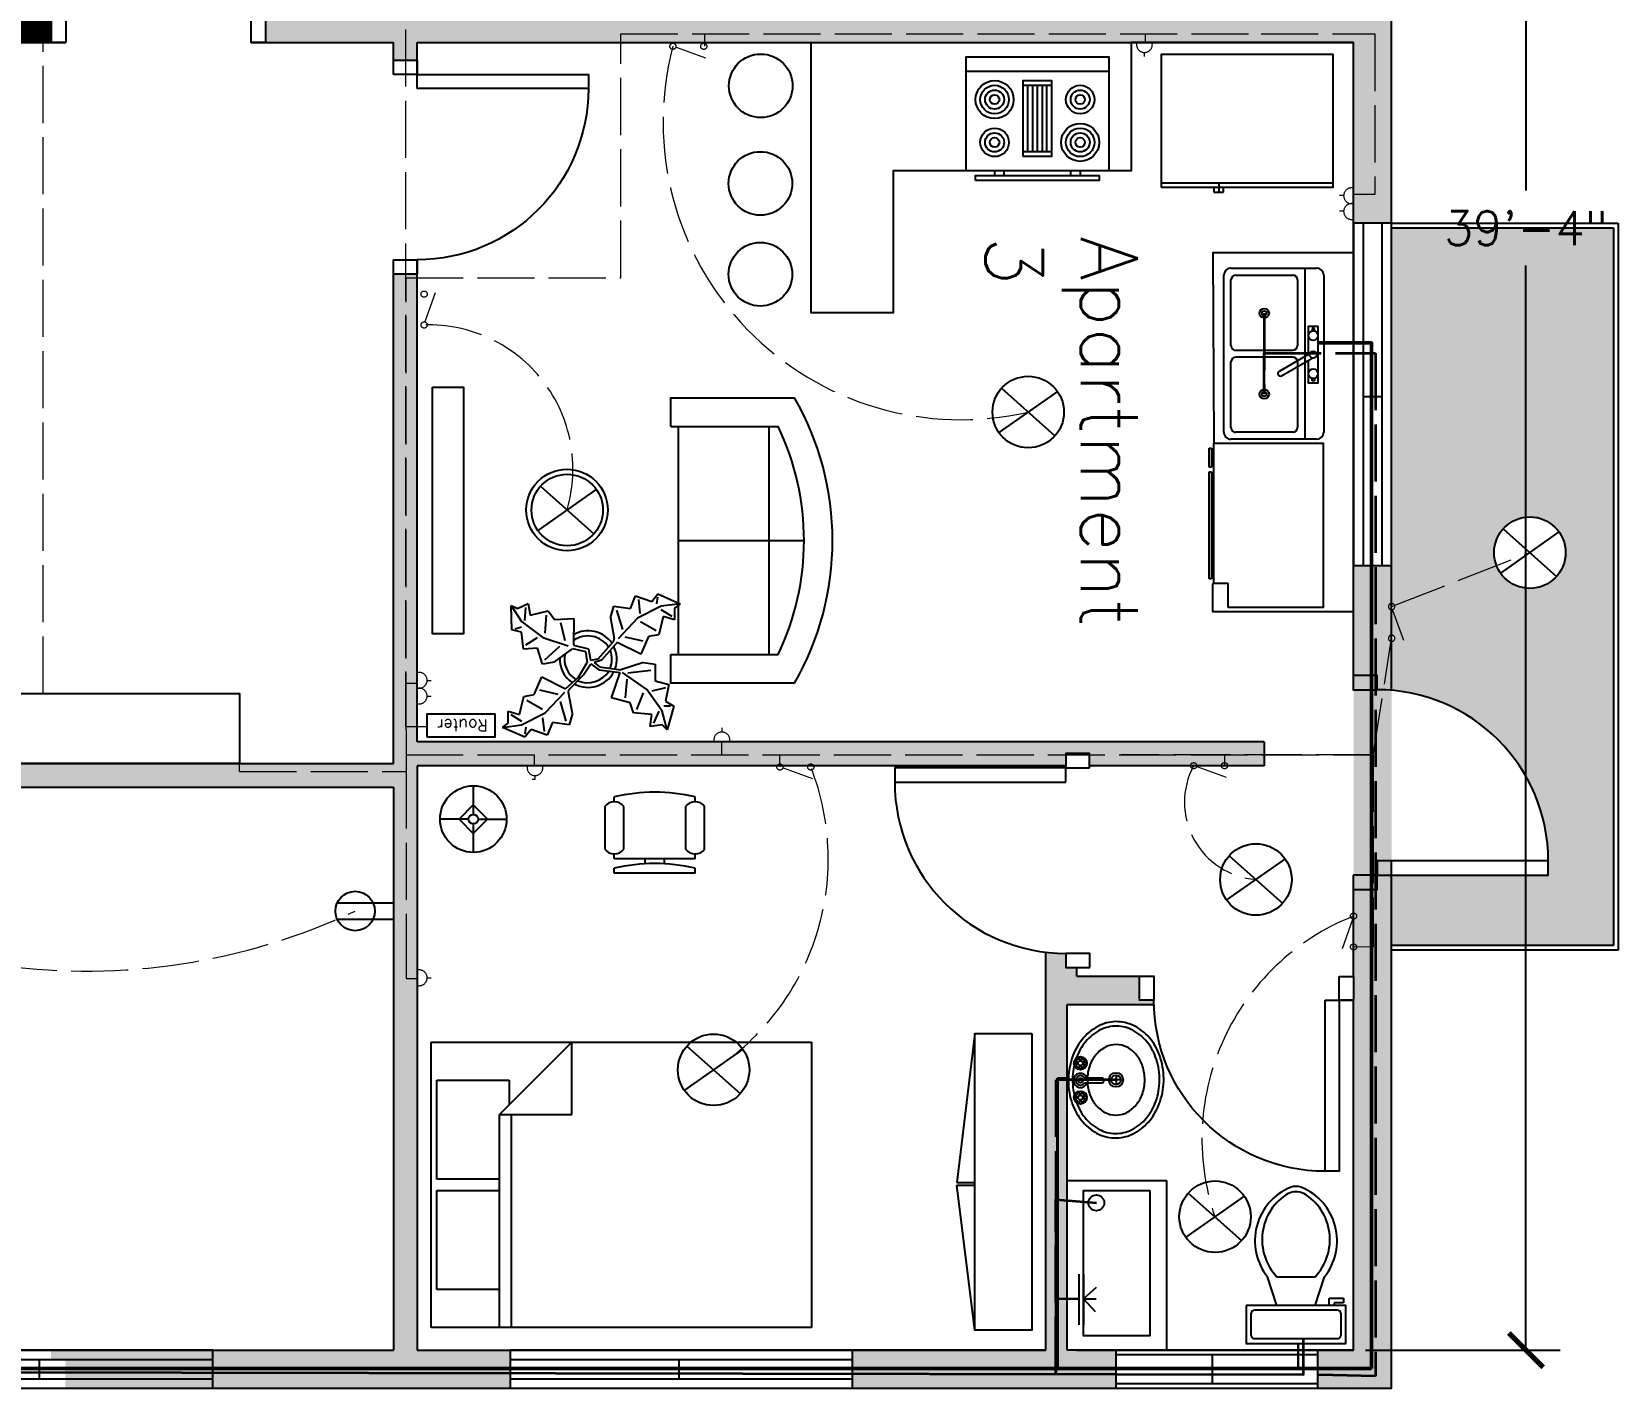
# Model space of a CAD drawing. Header units: inches. Extents: x 527 to 1250, y 344 to 878.
# Drawn here: x 916.4 to 1250, y 343.8 to 629.1 of the extents above; entities that cross this region are included whole.
import ezdxf

# ---------------------------------------------------------------- set-up
doc = ezdxf.new("R2010")
doc.units = ezdxf.units.IN
doc.header["$MEASUREMENT"] = 0
doc.linetypes.add('ACAD_ISO02W100', pattern=[15, 12, -3])
for name, color, linetype in [('Blocks', 130, 'Continuous'), ('Dimensions', 1, 'Continuous'), ('Door', 6, 'Continuous'), ('Hatches', 3, 'Continuous'), ('Text', 2, 'Continuous'), ('water', 140, 'Continuous'), ('Window', 170, 'Continuous')]:
    doc.layers.add(name, color=color, linetype=linetype)
for name, color, linetype, lineweight in [('Drainage', 114, 'ACAD_ISO02W100', 20), ('Electrical', 30, 'ACAD_ISO02W100', 20), ('Internet', 190, 'ACAD_ISO02W100', 20), ('Soil pipe', 15, 'Continuous', 20)]:
    doc.layers.add(name, color=color, linetype=linetype, lineweight=lineweight)
doc.styles.get("Standard").update_dxf_attribs({"font": 'simplex.shx'})
doc.dimstyles.new('Dim', dxfattribs={"dimscale": 40, "dimtxt": 0.18, "dimasz": 0.18, "dimexe": 0.18, "dimexo": 0.0625, "dimgap": 0.09, "dimtad": 0, "dimtih": 1, "dimtoh": 1, "dimzin": 0, "dimdsep": 46, "dimlunit": 4, "dimtxsty": 'Standard', "dimblk": 'ARCHTICK', "dimcen": 0.09, "dimadec": 0, "dimazin": 0, "dimtfac": 1, "dimtofl": 0, "dimtmove": 0, "dimatfit": 3, "dimfxl": 1, "dimtolj": 1, "dimtzin": 0, "dimarcsym": 0})

# ---------------------------------------------------------------- blocks, each defined once
blk = doc.blocks.new('Door 1')
at = {"layer": 'Door'}
for points in [[(-6, 6), (-3, 6), (-3, 42), (-6, 42)], [(-6, 6), (-3, 6), (-3, 42), (-6, 42)], [(-6, 6), (-3, 6), (-3, 42), (-6, 42)], [(-45, 0.99), (-42, 0.99), (-42, 6), (-45, 6)], [(-3, 1), (0, 1), (0, 6), (-3, 6)]]:
    blk.add_lwpolyline(points, close=True, dxfattribs=at)
blk.add_arc((-6, 6), 36, 90, 180, dxfattribs=at)
blk.add_arc((-6, 6), 36, 90, 180, dxfattribs=at)
blk.add_arc((-6, 6), 36, 90, 180, dxfattribs=at)
blk = doc.blocks.new('Window 1')
at = {"layer": 'Window'}
for p, q in [((0, 7.99), (-72, 7.99)), ((-72, 7.99), (-72, 0)), ((0, 0), (0, 7.99)), ((0, 0), (0, 7.82)), ((0, 6), (-72, 6)), ((-36.5, 6), (-36.5, 2)), ((-72, 2), (0, 2)), ((-72, 0), (0, 0))]:
    blk.add_line(p, q, dxfattribs=at)
blk = doc.blocks.new('Refrigerator-2 door - 36 in top')
for p, q in [((0, -26.999999), (36, -26.999999)), ((11, -27.999999), (11, -28.999999)), ((11, -28.999999), (13, -28.999999)), ((12, -26.999999), (12, -28.999999)), ((13, -28.999999), (13, -27.999999))]:
    blk.add_line(p, q)
blk.add_lwpolyline([(0, -27.999999), (0, 0), (36, 0), (36, -27.999999)], close=True)
blk = doc.blocks.new('A$C3CE5625D')
blk.add_blockref('Refrigerator-2 door - 36 in top', (0, 0))
blk = doc.blocks.new('Sink-double - 36 in top')
for p, q in [((-18, -4), (18, -4)), ((-0.75, -18.5), (-0.75, -6.5)), ((0.75, -6.5), (0.75, -18.5))]:
    blk.add_line(p, q)
for points in [[(-16.5, 0), (16.5, 0)], [(-18, -19.5), (-18, -1.5)], [(18, -1.5), (18, -19.5)], [(-16.5, -18.5), (-16.5, -6.5)], [(-15.5, -5.5), (-1.75, -5.5)], [(1.75, -5.5), (15.5, -5.5)], [(16.5, -6.5), (16.5, -18.5)], [(-1.75, -19.5), (-15.5, -19.5)], [(15.5, -19.5), (1.75, -19.5)], [(16.5, -21), (-16.5, -21)]]:
    blk.add_lwpolyline(points)
for centre, radius in [((-8.5, -12.5), 1), ((-8.5, -12.5), 0.5), ((8.5, -12.5), 1), ((8.5, -12.5), 0.5)]:
    blk.add_circle(centre, radius)
for centre, radius, start, end in [((-16.5, -1.5), 1.5, 90, 180), ((16.5, -1.5), 1.5, 0, 90), ((-15.5, -6.5), 1, 90, 180), ((-1.75, -6.5), 1, 0, 90), ((1.75, -6.5), 1, 90, 180), ((15.5, -6.5), 1, 0, 90), ((-16.5, -19.5), 1.5, 180, 270), ((-15.5, -18.5), 1, 180, 270), ((-1.75, -18.5), 1, 270, 0), ((1.75, -18.5), 1, 180, 270), ((15.5, -18.5), 1, 270, 0), ((16.5, -19.5), 1.5, 270, 0)]:
    blk.add_arc(centre, radius, start, end)
blk = doc.blocks.new('Faucet - kit sink top')
for p, q in [((-5.5, -0.75), (-5.5, -1.25)), ((-4.94278, -0.75), (-5.5, -0.75)), ((-5.5, -1.25), (-4.94278, -1.25)), ((-0.14775, -1.7441), (3.56698, -8.1782)), ((4.43301, -7.6782), (0.71828, -1.2441)), ((4.94278, -0.75), (5.5, -0.75)), ((5.5, -1.25), (4.94278, -1.25)), ((5.5, -0.75), (5.5, -1.25))]:
    blk.add_line(p, q)
blk.add_lwpolyline([(-0.00587, -2), (-6, -2), (-6, 0), (6, 0), (6, -2), (1.15195, -2)])
for centre, radius in [((-4, -1), 1), ((4, -1), 1), ((0, -1), 0.75)]:
    blk.add_circle(centre, radius)
blk.add_arc((4, -7.9282), 0.5, 210, 30)
blk = doc.blocks.new('Base Cabinet 1 Door - side')
for p, q in [((-24, 33.5), (-23.5, 33.5)), ((-24, 29.5), (-24, 33.5)), ((-23.5, 33.5), (-23.5, 29.5)), ((-23.5, 29.5), (-24, 29.5)), ((-24, 6), (-24, 28.5)), ((-24, 28.5), (-23.5, 28.5)), ((-23.5, 28.5), (-23.5, 6)), ((-23.5, 6), (-24, 6)), ((-20, 5), (-23, 5)), ((-20, 0), (-20, 5))]:
    blk.add_line(p, q)
blk.add_lwpolyline([(-23, 5), (-23, 34.5), (0, 34.5), (0, 0), (-20, 0)])
blk = doc.blocks.new('Bed - Queen')
at = {"linetype": 'Continuous'}
for p, q in [((0, -80.00003), (0, 0)), ((0, 0), (59.99999, 0)), ((59.99999, 0), (59.99999, -80.00003)), ((7.99999, -1.2), (28.79998, -1.2)), ((7.99999, -14.4), (7.99999, -1.2)), ((28.79998, -1.2), (28.79998, -14.4)), ((31.19999, -1.2), (51.99999, -1.2)), ((31.19999, -14.4), (31.19999, -1.2)), ((51.99999, -1.2), (51.99999, -16.4)), ((0, -14.4), (44.8, -14.4)), ((59.99999, -29.6), (44.8, -14.4)), ((44.8, -14.4), (44.8, -29.6)), ((51.99999, -16.4), (46.79936, -16.4)), ((44.8, -16.8), (0, -16.8)), ((44.8, -29.6), (59.99999, -29.6)), ((59.99999, -80.00003), (0, -80.00003))]:
    blk.add_line(p, q, dxfattribs=at)
blk = doc.blocks.new('Chair - Desk')
at = {"linetype": 'Continuous'}
for p, q in [((-8.5, 0), (-8.5, -1)), ((-8.5, 0), (8.5, 0)), ((8.5, 0), (8.5, -1)), ((-8.5, -3), (-8.5, -4)), ((-8.5, -3), (8.5, -3)), ((-2, -3), (-2, -1.9355)), ((2, -1.9576), (2, -3)), ((8.5, -3), (8.5, -4)), ((-10.5, -5), (-10.5, -14)), ((-6.5, -14), (-6.5, -5)), ((6.5, -5), (6.5, -14)), ((10.5, -14), (10.5, -5)), ((-8.5, -15), (-8.5, -16)), ((8.5, -15), (8.5, -16))]:
    blk.add_line(p, q, dxfattribs=at)
for centre, radius, start, end in [((0, 34.625), 36.625, 256.5803, 283.4197), ((-8.5, -6.5), 2.5, 36.8699, 143.1301), ((8.5, -6.5), 2.5, 36.8699, 143.1301), ((-8.5, -12.5), 2.5, 216.8699, 323.1301), ((0, 19.625), 36.625, 256.5803, 283.4197), ((8.5, -12.5), 2.5, 216.8699, 323.1301)]:
    blk.add_arc(centre, radius, start, end, dxfattribs=at)
blk = doc.blocks.new('Lamp - Table')
at = {"linetype": 'Continuous'}
for p, q in [((0, 7), (0, 1)), ((-1, 0), (-7, 0)), ((0, 3), (-3, 0)), ((-3, 0), (0, -3)), ((3, 0), (0, 3)), ((0, -3), (3, 0)), ((1, 0), (7, 0)), ((0, -1), (0, -7))]:
    blk.add_line(p, q, dxfattribs=at)
for radius in [7, 1]:
    blk.add_circle((0, 0), radius, dxfattribs=at)
blk = doc.blocks.new('Plant - Rubber or Philodendron')
at = {"linetype": 'Continuous'}
for p, q in [((8.8871, 10.7908), (9.9809, 13.4933)), ((9.9809, 13.4933), (13.3837, 12.301)), ((13.3837, 12.301), (14.68, 13.9039)), ((14.68, 13.9039), (19.3848, 11.8146)), ((-16.2005, 11.4774), (-13.9899, 8.1064)), ((-16.2005, 11.4774), (-14.8639, 10.7964)), ((-16.0159, 6.3329), (-16.2005, 11.4774)), ((-14.8639, 10.7964), (-12.6195, 11.8975)), ((-13.3174, 8.325), (-13.0735, 11.0065)), ((-12.6195, 11.8975), (-12.1909, 9.4345)), ((-12.1909, 9.4345), (-8.3829, 10.3)), ((-8.3829, 10.3), (-7.0549, 8.501)), ((4.6914, 8.8812), (5.3859, 11.2828)), ((5.3859, 11.2828), (8.8871, 10.7908)), ((5.9878, 10.4842), (7.1971, 6.3869)), ((15.3859, 11.3055), (10.3916, 8.7942)), ((10.5828, 12.6946), (10.8893, 9.7953)), ((14.5816, 13.2037), (14.3848, 11.8033)), ((15.2875, 10.6053), (17.5907, 9.2105)), ((19.3848, 11.8146), (15.3859, 11.3055)), ((19.3848, 11.8146), (18.1868, 10.9119)), ((18.1868, 10.9119), (18.1925, 8.4119)), ((-15.3434, 6.5514), (-13.9984, 6.9884)), ((-13.9899, 8.1064), (-9.5434, 4.7185)), ((-8.8369, 9.409), (-9.0894, 5.6095)), ((-7.0549, 8.501), (-3.0284, 8.6941)), ((-4.8529, 4.012), (-5.7184, 7.82)), ((-3.0284, 8.6941), (-3.0709, 3.1041)), ((4.6914, 8.8812), (5.5014, 4.4831)), ((10.3916, 8.7942), (6.2847, 4.4028)), ((14.2977, 6.1031), (10.9934, 7.9956)), ((15.7909, 9.1065), (14.8995, 5.3044)), ((18.1925, 8.4119), (15.7909, 9.1065)), ((-14.0069, 5.8704), (-16.0159, 6.3329)), ((-13.5868, 2.2894), (-14.0069, 5.8704)), ((-13.1329, 3.1804), (-10.6614, 4.727)), ((-9.5434, 4.7185), (-4.1917, 2.9888)), ((2.1141, 0.2298), (5.4346, 3.9146)), ((6.1032, 3.6844), (2.8262, -0.031)), ((5.4346, 3.9146), (5.5014, 4.4831)), ((11.1089, 1.1958), (6.1032, 3.6844)), ((7.7005, 4.8881), (11.5025, 3.9967)), ((12.7005, 4.8994), (11.1089, 1.1958)), ((14.8995, 5.3044), (12.7005, 4.8994)), ((-10.6784, 2.491), (-13.5868, 2.2894)), ((-9.5858, -0.8715), (-10.6784, 2.491)), ((-9.1318, 0.0195), (-5.9793, 2.9025)), ((-7.1228, -0.443), (-3.5248, 2.2131)), ((-3.5248, 2.2131), (-3.3011, 2.4355)), ((-3.3011, 2.4355), (-0.5306, 1.7947)), ((-3.0709, 3.1041), (0.0797, 2.3163)), ((-0.5306, 1.7947), (-0.2255, -0.5527)), ((-0.5306, 1.7947), (-0.5306, 1.7947)), ((0.0797, 2.3163), (0.4866, -0.031)), ((0.4866, -0.031), (2.1141, 0.2298)), ((-7.1228, -0.443), (-9.5858, -0.8715)), ((-4.0579, -6.2781), (-0.9375, -3.1608)), ((-2.019, -3.6148), (-0.2255, -0.5527)), ((-0.9375, -3.1608), (0.5883, -0.8135)), ((0.5883, -0.8135), (2.2447, -2.0916)), ((2.8262, -0.031), (1.3003, -0.5527)), ((1.3003, -0.5527), (2.4193, -1.4655)), ((2.2447, -2.0916), (6.7108, -2.6626)), ((2.4193, -1.4655), (6.895, -2.1175)), ((4.943, -7.9659), (6.7108, -2.6626)), ((11.6605, -0.5413), (6.895, -2.1175)), ((12.3677, -6.1981), (7.219, -2.6772)), ((8.3544, -2.7453), (13.1973, -2.1704)), ((11.6605, -0.5413), (14.1354, -0.8948)), ((14.1354, -0.8948), (14.1354, -4.4304)), ((-11.3237, -7.2629), (-9.7321, -3.5593)), ((-6.3237, -7.2516), (-10.1257, -6.3602)), ((-9.7321, -3.5593), (-4.7264, -6.0479)), ((-2.019, -3.6148), (-4.7264, -6.0479)), ((-4.1246, -6.8466), (-4.0579, -6.2781)), ((8.125, -4.0768), (7.7715, -7.9659)), ((15.5496, -10.7943), (12.3677, -6.1981)), ((16.2567, -5.8446), (13.4283, -6.5517)), ((14.1354, -4.4304), (16.9638, -5.1375)), ((16.9638, -5.1375), (16.2567, -8.673)), ((-14.4141, -11.4699), (-13.5228, -7.6679)), ((-13.5228, -7.6679), (-11.3237, -7.2629)), ((-12.921, -8.4665), (-9.6166, -10.359)), ((-9.0148, -11.1577), (-4.9047, -6.8122)), ((-4.611, -12.8477), (-5.8203, -8.7504)), ((-3.3146, -11.2447), (-4.1246, -6.8466)), ((8.8321, -9.0266), (4.943, -7.9659)), ((9.5392, -11.1479), (8.8321, -9.0266)), ((10.2463, -10.4408), (11.6605, -6.9053)), ((17.3174, -9.7337), (15.9032, -9.7337)), ((16.2567, -8.673), (18.0245, -9.7337)), ((18.0245, -9.7337), (16.6103, -14.6834)), ((-18.008, -14.1781), (-16.8101, -13.2754)), ((-16.8157, -10.7754), (-14.4141, -11.4699)), ((-16.8101, -13.2754), (-16.8157, -10.7754)), ((-13.9107, -12.9688), (-16.2139, -11.574)), ((-14.0091, -13.669), (-9.0148, -11.1577)), ((-9.206, -15.0581), (-9.5126, -12.1588)), ((-7.5103, -13.1543), (-8.6042, -15.8568)), ((-4.0092, -13.6463), (-7.5103, -13.1543)), ((-3.3146, -11.2447), (-4.0092, -13.6463)), ((13.4283, -11.5015), (9.5392, -11.1479)), ((13.0748, -13.9763), (13.4283, -11.5015)), ((14.8425, -10.7943), (13.7819, -13.2692)), ((16.6103, -14.6834), (15.5496, -10.7943)), ((-18.008, -14.1781), (-14.0091, -13.669)), ((-13.3032, -16.2674), (-18.008, -14.1781)), ((-12.0069, -14.6645), (-13.3032, -16.2674)), ((-13.2048, -15.5672), (-13.008, -14.1668)), ((-8.6042, -15.8568), (-12.0069, -14.6645)), ((15.5496, -13.6228), (13.0748, -13.9763)), ((16.6103, -14.6834), (15.5496, -13.6228))]:
    blk.add_line(p, q, dxfattribs=at)
for centre, radius, start, end in [((0, 0), 6.1275, 34.37569, 120.1028), ((-0.0601, -0.2075), 5.2461, 33.82192, 124.9414), ((0.0308, 0.1664), 6, 178.6147, 235.1169), ((0.0308, 0.1664), 5, 168.1647, 238.6725), ((-0.2664, 0.1682), 5.2775, 338.4094, 20.03007), ((-0.098, 0.1364), 6.1288, 341.2017, 26.09184), ((-0.0234, 0.3825), 6.1492, 242.5812, 331.2714), ((-0.1102, 0.4886), 5.2883, 247.3711, 327.472)]:
    blk.add_arc(centre, radius, start, end, dxfattribs=at)
blk = doc.blocks.new('Sofa - Roundback Loveseat 5 ft.')
at = {"linetype": 'Continuous'}
for p, q in [((0, -32.44198), (0, -5.99998)), ((-24, -33.99998), (-24, -11.46958)), ((24.00004, -33.99998), (24.00004, -11.46958)), ((-23.9998, -13.38178), (23.99986, -13.38178)), ((-24, -32.44198), (24.00004, -32.44198))]:
    blk.add_line(p, q, dxfattribs=at)
for points in [[(-24, -33.99998), (-30, -33.99998), (-30, -7.99998)], [(30.00004, -7.99998), (30.00004, -33.99998), (24.00004, -33.99998)]]:
    blk.add_lwpolyline(points, dxfattribs=at)
for centre, radius, start, end in [((0, -60.24998), 60.24998, 60.13715, 119.8628), ((0, -61.38438), 55.38444, 64.32083, 115.6792)]:
    blk.add_arc(centre, radius, start, end, dxfattribs=at)
blk = doc.blocks.new('A$C481D0E73')
blk.add_blockref('Sofa - Roundback Loveseat 5 ft.', (0, 0))
blk = doc.blocks.new('Toilet - top')
for p, q in [((9.5, -6), (9.5, -2)), ((-10, -8.5), (-8, -8.5)), ((-10, -9.5), (-10, -8.5)), ((-7, -9.5), (-10, -9.5)), ((-8, -8.5), (-8, -8)), ((-7, -8), (-7, -9.5)), ((-4, -8), (-6, -14)), ((4, -8), (6, -14)), ((4, -14), (-4, -14))]:
    blk.add_line(p, q)
blk.add_lwpolyline([(10.5, -8), (10.5, 0), (-10.5, 0), (-10.5, -8)], close=True)
for points in [[(-9.5, -2), (-9.5, -6)], [(8.5, -1), (-8.5, -1)], [(-8.5, -7), (8.5, -7)]]:
    blk.add_lwpolyline(points)
for centre, radius, start, end in [((-8.62, -1.88), 0.884, 81.8699, 188.1301), ((8.62, -1.88), 0.884, 351.8699, 98.1301), ((-8.62, -6.12), 0.884, 171.8699, 278.1301), ((8.62, -6.12), 0.884, 261.8699, 8.1301), ((3.52, -21.58), 12.17, 141.4691, 247.9714), ((4.2, -21.82), 11.33, 136.3677, 238.9468), ((-3.52, -21.58), 12.17, 292.0284, 38.5307), ((-4.2, -21.82), 11.33, 301.053, 43.6321), ((0, -27.88), 4, 245.7318, 294.2682), ((0, -29), 4, 254.8605, 285.1395)]:
    blk.add_arc(centre, radius, start, end)
blk = doc.blocks.new('A$C278E23AF')
blk.add_blockref('Toilet - top', (0, 0))
blk = doc.blocks.new('Sink - Oval top')
for p, q in [((-1, 0), (1, 0)), ((0, 1), (0, -1))]:
    blk.add_line(p, q)
at = {"linetype": 'Continuous'}
for points in [[(-12.23, 0.39, 0.117634), (-11.46, -3.36, 0.104469), (-8.88, -6.8, 0.090016), (-5.08, -9.07, 0.08192), (-0.32, -10.02, 0.08192), (4.49, -9.38, 0.090016), (8.42, -7.36, 0.104469), (11.22, -4.09, 0.117634), (12.23, -0.39, 0.117634), (11.46, 3.36, 0.104469), (8.88, 6.8, 0.090016), (5.08, 9.07, 0.08192), (0.32, 10.02, 0.08192), (-4.49, 9.38, 0.090016), (-8.42, 7.36, 0.104469), (-11.22, 4.09, 0.117634)], [(-11.29, 0.16, 0.118622), (-10.52, -3.25, 0.104678), (-8.07, -6.36, 0.089562), (-4.54, -8.37, 0.081185), (-0.13, -9.15, 0.081185), (4.3, -8.49, 0.089562), (7.89, -6.58, 0.104678), (10.42, -3.55, 0.118622), (11.29, -0.16, 0.118622), (10.52, 3.25, 0.104678), (8.07, 6.36, 0.089562), (4.54, 8.37, 0.081185), (0.13, 9.15, 0.081185), (-4.3, 8.49, 0.089562), (-7.89, 6.58, 0.104678), (-10.42, 3.55, 0.118622)], [(-7.42, 0.08, 0.118283), (-6.91, -2.17, 0.104607), (-5.29, -4.21, 0.089718), (-2.97, -5.53, 0.081436), (-0.07, -6.04, 0.081436), (2.84, -5.59, 0.089718), (5.2, -4.33, 0.104607), (6.86, -2.32, 0.118283), (7.42, -0.08, 0.118283), (6.91, 2.17, 0.104607), (5.29, 4.21, 0.089718), (2.97, 5.53, 0.081436), (0.07, 6.04, 0.081436), (-2.84, 5.59, 0.089718), (-5.2, 4.33, 0.104607), (-6.86, 2.32, 0.118283)]]:
    blk.add_lwpolyline(points, format="xyb", close=True, dxfattribs=at)
for radius in [1.5, 1]:
    blk.add_circle((0, 0), radius)
blk = doc.blocks.new('Faucet - Bathroom top')
for p, q in [((-4.107, 0.125), (-4.375, 0.125)), ((-3.75, 0.4788), (-3.75, 0.75)), ((-3.5, 0.482), (-3.5, 0.75)), ((-3.1461, 0.125), (-2.875, 0.125)), ((3.143, 0.125), (2.875, 0.125)), ((3.5, 0.4788), (3.5, 0.75)), ((3.75, 0.482), (3.75, 0.75)), ((4.1039, 0.125), (4.375, 0.125)), ((-4.1039, -0.125), (-4.375, -0.125)), ((-3.75, -0.4821), (-3.75, -0.75)), ((-3.5, -0.4789), (-3.5, -0.75)), ((-3.143, -0.125), (-2.875, -0.125)), ((-0.5, -0.8639), (-0.5, -4.5)), ((0.5, -4.5), (0.5, -0.8631)), ((3.1461, -0.125), (2.875, -0.125)), ((3.5, -0.4821), (3.5, -0.75)), ((3.75, -0.4789), (3.75, -0.75)), ((4.107, -0.125), (4.375, -0.125))]:
    blk.add_line(p, q)
for centre, radius in [((-3.625, 0), 1.375), ((-4.625, 0), 0.2795), ((-3.625, 0), 0.5), ((-3.625, 1), 0.2795), ((-2.625, 0), 0.2795), ((0, 0), 0.5), ((3.625, 0), 1.375), ((2.625, 0), 0.2795), ((3.625, 0), 0.5), ((3.625, 1), 0.2795), ((4.625, 0), 0.2795), ((-3.625, -1), 0.2795), ((3.625, -1), 0.2795)]:
    blk.add_circle(centre, radius)
for centre, radius, start, end in [((-3.625, 0), 1, 105.2407, 164.2093), ((-3.625, 0), 1, 16.44125, 74.07887), ((0, 0), 1.5, 289.6514, 250.3603), ((0, 0), 1, 300.3431, 239.7554), ((3.625, 0), 1, 106.12, 164.0884), ((3.625, 0), 1, 16.23422, 73.90469), ((-3.625, 0), 1, 196.2342, 253.9047), ((-3.625, 0), 1, 286.12, 344.0884), ((3.625, 0), 1, 196.4413, 254.0789), ((3.625, 0), 1, 285.2407, 344.2093), ((0, -4.5), 0.5, 180, 0)]:
    blk.add_arc(centre, radius, start, end)
blk = doc.blocks.new('A$C04D30047')
blk.add_blockref('Faucet - Bathroom top', (0, 0))
blk = doc.blocks.new('Range-Oven - 30 in top')
for p, q in [((0, -3), (30, -3)), ((12, -6), (18, -6)), ((13, -20), (13, -6)), ((14, -6), (14, -20)), ((15, -20), (15, -6)), ((16, -6), (16, -20)), ((17, -20), (17, -6)), ((18, -20), (12, -20)), ((6, -24), (6, -25)), ((8, -25), (8, -24)), ((22, -25), (22, -24)), ((24, -24), (24, -25))]:
    blk.add_line(p, q)
for points in [[(0, -24), (0, 0), (30, 0), (30, -24)], [(12, -21), (12, -5), (18, -5), (18, -21)], [(2, -26), (2, -25), (28, -25), (28, -26)]]:
    blk.add_lwpolyline(points, close=True)
for centre, radius in [((6, -9), 4), ((6, -9), 3), ((24, -9), 3), ((6, -9), 2), ((6, -9), 1), ((24, -9), 2), ((24, -9), 1), ((6, -18), 3), ((6, -18), 2), ((24, -18), 4), ((24, -18), 3), ((24, -18), 2), ((6, -18), 1), ((24, -18), 1)]:
    blk.add_circle(centre, radius)
blk = doc.blocks.new('Window 2')
at = {"layer": 'Window'}
blk.add_line((-29.77, 7), (-29.77, 1), dxfattribs=at)
for points in [[(-50.02, 0), (-7.57, 0), (-7.57, 7.99), (-50.02, 7.99)], [(-50.02, 1), (-7.57, 1), (-7.57, 7), (-50.02, 7)]]:
    blk.add_lwpolyline(points, close=True, dxfattribs=at)
blk = doc.blocks.new('_ArchTick')
at = {"color": 0, "linetype": 'ByBlock', "const_width": 0.15}
blk.add_lwpolyline([(-0.5, -0.5), (0.5, 0.5)], dxfattribs=at)
blk = doc.blocks.new('*D39')
at = {"layer": 'Defpoints', "color": 0, "transparency": 16777216}
for p in [(1194.37, 823.78), (1194.37, 351.78), (1230.63, 351.78)]:
    blk.add_point(p, dxfattribs=at)
at = {"layer": 'Dimensions', "color": 0, "lineweight": -2, "transparency": 16777216}
for p, q in [((1196.87, 823.78), (1237.83, 823.78)), ((1230.63, 823.78), (1230.63, 595.67)), ((1230.63, 351.78), (1230.63, 579.89)), ((1196.87, 351.78), (1237.83, 351.78))]:
    blk.add_line(p, q, dxfattribs=at)
at = {"layer": 'Dimensions', "color": 0, "lineweight": -2, "transparency": 16777216, "xscale": 7.199999999999999, "yscale": 7.199999999999999, "zscale": 7.199999999999999}
for p, rotation in [((1230.63, 823.78), 90), ((1230.63, 351.78), 270)]:
    blk.add_blockref('_ArchTick', p, dxfattribs=dict(at, rotation=rotation))
at = {"layer": 'Dimensions', "color": 0, "transparency": 16777216, "insert": (1230.63, 587.78), "char_height": 7.2, "attachment_point": 5}
blk.add_mtext('\\A1;39\'-4"', dxfattribs=at)
blk = doc.blocks.new('Switch - SPST Open')
at = {"color": 7}
blk.add_line((0.027156, -0.00762), (0.264557, -0.092586), dxfattribs=at)
for centre in [(0, 0), (0.25, 0)]:
    blk.add_circle(centre, 0.025, dxfattribs=at)

msp = doc.modelspace()

# ---------------------------------------------------------------- hatches: boundary and pattern name
h = msp.add_hatch()
h.set_pattern_fill('AR-PARQ1', color=256)
h.paths.add_polyline_path([(875.773, 875.448), (731.088, 875.448), (731.088, 831.78), (738.088, 831.78), (738.088, 864.776), (741.088, 864.776, -0.3899537), (776.962, 831.78), (782.234, 831.78), (782.77, 832.398, -0.2174421), (782.262, 833.511, -1), (785.208, 833.511, -0.6427886), (782.77, 832.398), (782.234, 831.78), (875.773, 831.78)])
h.paths.add_polyline_path([(799.787, 834.167), (826.558, 847.464, -0.1157668), (825.774, 850.807, -1), (840.805, 850.807, -0.7924892), (826.558, 847.464), (799.787, 834.167, -0.1157668), (799.941, 833.511, -1), (796.995, 833.511, -0.7924892)], flags=16)
h.paths.add_polyline_path([(1111.09, 873.433), (964.43, 873.433), (964.43, 831.78), (1037.463, 831.78, -0.1149744), (1037.58, 832.281), (1018.009, 841.927, -0.7937631), (1003.752, 845.249, -1), (1018.783, 845.249, -0.1149744), (1018.009, 841.927), (1037.58, 832.281, -0.7937631), (1039.732, 831.78), (1042.148, 831.78), (1048.81, 831.78, -1), (1051.08, 831.78), (1060.27, 831.78, -0.3898823), (1096.144, 864.767), (1099.144, 864.767), (1099.144, 831.78), (1111.09, 831.78)])
h.paths.add_polyline_path([(1249.039, 587.836), (1202.373, 587.836), (1202.373, 516.836), (1202.373, 508.85, -0.3087965), (1202.993, 508.426), (1224.44, 516.813, -0.0927583), (1223.932, 519.531, -1), (1238.963, 519.531, -0.8302309), (1224.44, 516.813), (1202.993, 508.426, -0.5281214), (1202.373, 507.518), (1202.373, 502.188, -0.4142136), (1203.039, 501.522, -0.4142136), (1202.373, 500.856), (1202.373, 490.567, -0.3895592), (1235.32, 454.696), (1235.32, 451.696), (1202.373, 451.696), (1202.373, 436.924), (1249.039, 436.924)])
at = {"layer": 'Hatches'}
h = msp.add_hatch(dxfattribs=at)
h.set_pattern_fill('ANSI31', color=256)
h.paths.add_polyline_path([(730.837, 753.87), (733.837, 753.866), (735.088, 753.866), (735.088, 777.944), (730.088, 777.944), (730.088, 753.802), (643.373, 753.802), (643.373, 767.762), (635.373, 767.762), (635.373, 728.531), (643.373, 728.531), (643.373, 748.802), (730.837, 748.861)])
h.paths.add_polyline_path([(920.545, 823.78), (970.148, 823.78), (970.148, 831.78), (869.607, 831.78), (869.607, 823.78), (915.545, 823.78), (915.545, 782.285), (915.545, 631.82), (914.079, 631.82), (914.079, 626.82), (920.545, 626.82), (920.545, 632.82)])
h = msp.add_hatch(color=256, dxfattribs=at)
h.dxf.hatch_style = 1
h.paths.add_polyline_path([(1202.373, 656.531), (1194.373, 656.531), (1194.373, 631.82), (1059.261, 631.82), (1059.261, 748.802), (1059.261, 753.802), (1059.261, 799.974), (1054.261, 799.974), (1054.261, 631.82), (965.545, 631.82), (965.545, 626.82), (992.442, 626.82), (992.442, 623.126), (997.442, 623.126), (997.442, 626.82), (1194.373, 626.82), (1194.373, 588.836), (1202.189, 588.836), (1202.373, 588.836)])
h = msp.add_hatch(color=256, dxfattribs=at)
h.dxf.hatch_style = 1
h.paths.add_polyline_path([(643.373, 527.49), (635.373, 527.49), (635.373, 343.78), (751.39, 343.78), (751.39, 351.78), (643.373, 351.78), (643.373, 470.202), (730.837, 470.202), (730.837, 475.202), (643.373, 475.202)])
h.paths.add_polyline_path([(997.442, 474.72), (1131.158, 474.72), (1133.869, 474.72), (1133.869, 477.252), (1138.866, 477.252), (1138.866, 474.72), (1175.541, 474.72), (1175.541, 479.72), (997.442, 479.72), (997.442, 578.126), (992.442, 578.126), (992.442, 475.202), (781.829, 475.202), (781.829, 478.202), (776.829, 478.202), (776.829, 475.202), (775.837, 475.202), (775.837, 470.202), (992.442, 470.202), (992.442, 351.78), (920.442, 351.78), (920.442, 349.768), (923.442, 349.768), (923.442, 343.78), (1016.991, 343.78), (1016.991, 351.78), (997.442, 351.78), (997.442, 470.202)])
h.paths.add_polyline_path([(839.442, 349.768), (842.442, 349.768), (842.442, 351.78), (823.39, 351.78), (823.39, 343.78), (839.442, 343.78)], flags=17)
h = msp.add_hatch(color=256, dxfattribs=at)
h.dxf.hatch_style = 1
h.paths.add_polyline_path([(1194.373, 448.095), (1194.373, 431.415), (1194.373, 425.415), (1194.373, 425.415), (1194.373, 424.487), (1194.373, 424.487), (1194.373, 351.78), (1186.819, 351.78), (1186.819, 343.78), (1202.373, 343.78), (1202.373, 516.836), (1194.373, 516.836), (1194.373, 474.72)])
h = msp.add_hatch(color=256, dxfattribs=at)
h.dxf.hatch_style = 1
edge = h.paths.add_edge_path()
edge.add_line((1144.357, 351.78), (1134.119, 351.78))
edge.add_line((1134.119, 351.78), (1134.119, 424.487))
edge.add_line((1134.119, 424.487), (1152.385, 424.487))
edge.add_arc((1188.373, 425.415), 36, 180, 181.47719, ccw=False)
edge.add_line((1152.373, 425.415), (1149.373, 425.415))
edge.add_line((1149.373, 425.415), (1149.373, 430.43))
edge.add_line((1149.373, 430.43), (1136.158, 430.43))
edge.add_line((1136.158, 430.43), (1136.158, 432.252))
edge.add_line((1136.158, 432.252), (1133.869, 432.252))
edge.add_line((1133.869, 432.252), (1133.869, 435.252))
edge.add_arc((1133.869, 471.252), 36, 263.21602, 270, ccw=False)
edge.add_line((1129.617, 435.505), (1129.617, 351.78))
edge.add_line((1129.617, 351.78), (1088.991, 351.78))
edge.add_line((1088.991, 351.78), (1088.991, 343.78))
edge.add_line((1088.991, 343.78), (1144.357, 343.78))
edge.add_line((1144.357, 343.78), (1144.357, 351.78))

# ---------------------------------------------------------------- linework, layer by layer
for p, q in [((911.079, 626.82), (920.545, 626.82)), ((911.079, 626.82), (923.545, 626.82)), ((920.545, 626.82), (923.545, 626.82)), ((962.545, 626.82), (992.442, 626.82)), ((962.545, 626.82), (992.442, 626.82)), ((992.442, 620.126), (992.442, 626.82)), ((997.442, 626.82), (1194.373, 626.82)), ((997.442, 620.126), (997.442, 626.82)), ((1202.373, 588.836), (1250.039, 588.836)), ((1202.373, 587.836), (1249.039, 587.836)), ((1249.039, 587.836), (1249.039, 436.924)), ((1250.039, 588.836), (1250.039, 588.836)), ((1250.039, 588.836), (1250.039, 435.924)), ((992.442, 475.202), (992.442, 581.126)), ((997.442, 479.72), (997.442, 581.126)), ((1175.541, 479.72), (997.442, 479.72)), ((1175.541, 479.72), (1175.541, 474.72)), ((781.829, 475.202), (992.442, 475.202)), ((997.442, 474.72), (997.442, 351.78)), ((1133.869, 474.72), (997.442, 474.72)), ((1133.869, 471.252), (1133.869, 474.72)), ((1175.541, 474.72), (1138.866, 474.72)), ((1175.541, 474.72), (1175.541, 474.72)), ((769.837, 470.202), (992.442, 470.202)), ((992.442, 470.202), (992.442, 351.78)), ((1194.373, 448.095), (1194.373, 451.696)), ((1194.373, 430.412), (1194.373, 448.095)), ((1129.617, 351.78), (1129.617, 435.525)), ((1129.617, 351.78), (1129.617, 435.355)), ((1249.039, 436.924), (1202.373, 436.924)), ((1250.039, 435.924), (1202.373, 435.924)), ((1222.632, 435.924), (1222.632, 435.924)), ((1136.158, 430.43), (1136.158, 432.252)), ((1136.158, 430.43), (1152.373, 430.43)), ((1191.373, 430.412), (1194.373, 430.412)), ((1134.119, 351.78), (1134.119, 424.487)), ((1134.119, 351.78), (1134.119, 424.487)), ((1134.119, 424.487), (1152.385, 424.487)), ((1191.373, 425.415), (1194.373, 425.415)), ((1194.373, 351.78), (1194.373, 425.415)), ((1114.73, 418.414), (1114.73, 418.414)), ((997.442, 351.78), (997.442, 351.78)), ((997.442, 351.78), (1129.617, 351.78)), ((997.442, 351.78), (1129.617, 351.78)), ((1129.617, 351.78), (1080.37, 351.78)), ((1194.373, 351.78), (1134.119, 351.78))]:
    msp.add_line(p, q)
for points in [[(741.088, 831.78), (635.373, 831.78), (635.373, 343.78), (954.443, 343.78)], [(741.088, 831.78), (635.373, 831.78), (635.373, 343.78), (954.443, 343.78)], [(1202.373, 490.567), (1202.373, 831.78), (1096.144, 831.78)], [(1202.373, 490.567), (1202.373, 831.78), (1096.144, 831.78)], [(1112.875, 599.82), (1097.579, 599.82), (1097.579, 569.985), (1080.318, 569.985), (1080.318, 626.82)], [(1194.373, 626.82), (1147.573, 626.82), (1147.573, 599.807), (1142.875, 599.82)], [(1194.373, 490.696), (1194.373, 626.82)], [(1194.373, 582.608), (1194.373, 582.608), (1164.773, 582.608), (1165.008, 542.524)], [(1164.946, 542.524), (1165.008, 542.524)], [(1194.373, 490.696), (1194.373, 507.075), (1164.749, 507.075), (1164.749, 513.024)], [(643.373, 470.202), (643.373, 351.78), (930.656, 351.78)], [(920.442, 343.78), (1202.373, 343.78), (1202.373, 454.696)], [(920.442, 343.78), (1202.373, 343.78), (1202.373, 454.696)], [(1194.373, 448.095), (1194.373, 451.696)], [(1194.373, 432.252), (1194.373, 443.095)], [(1136.158, 351.78), (1194.373, 351.78), (1194.373, 424.487)], [(917.442, 351.78), (992.442, 351.78)], [(997.442, 351.78), (1129.617, 351.78)]]:
    msp.add_lwpolyline(points)
for points in [[(880.437, 489.891), (960.043, 489.891), (960.043, 475.202), (880.437, 475.202)], [(999.546, 480.699), (999.546, 485.64), (1013.755, 485.64), (1013.755, 480.699)]]:
    msp.add_lwpolyline(points, close=True)
at = {"layer": 'Blocks'}
for p, q in [((1120.329, 554.088), (1131.55, 544.086)), ((1132.078, 553.455), (1119.794, 544.792)), ((1035.125, 532.846), (1022.841, 524.183)), ((1023.376, 533.479), (1034.597, 523.477)), ((1237.573, 523.885), (1225.289, 515.222)), ((1225.825, 524.518), (1237.046, 514.516)), ((1179.962, 455.146), (1167.678, 446.483)), ((1168.213, 455.778), (1179.434, 445.777)), ((980.614, 445.875), (992.316, 445.875)), ((980.626, 442.41), (992.4, 442.41)), ((1114.73, 418.414), (1110.958, 387.088)), ((1114.73, 418.414), (1114.73, 418.414)), ((1065.911, 415.12), (1053.627, 406.458)), ((1054.162, 415.753), (1065.383, 405.751)), ((1110.958, 387.088), (1114.73, 387.088)), ((1134.119, 387.489), (1155.009, 387.489)), ((1155.009, 387.489), (1155.009, 351.78)), ((1114.73, 355.98), (1110.958, 386.5)), ((1110.958, 386.5), (1110.958, 386.5)), ((1110.958, 386.5), (1114.73, 386.5)), ((1171.362, 384.215), (1159.078, 375.552)), ((1159.613, 384.848), (1170.834, 374.846)), ((1136.615, 367.801), (1136.615, 357.12)), ((1137.582, 367.801), (1137.582, 357.12)), ((1137.582, 367.801), (1137.582, 362.566)), ((1137.582, 362.566), (1140.308, 365.074)), ((1140.09, 359.84), (1137.582, 362.566)), ((1137.582, 362.566), (1137.582, 362.566)), ((1137.582, 362.566), (1140.245, 362.566))]:
    msp.add_line(p, q, dxfattribs=at)
for points in [[(1000.661, 554.35), (1007.15, 554.35), (1007.15, 502.463), (1000.661, 502.463)], [(1126.718, 418.414), (1126.718, 355.98), (1114.73, 355.98), (1114.73, 418.414)], [(1151.534, 385.41), (1151.534, 354.821), (1137.582, 354.821), (1137.582, 385.41)]]:
    msp.add_lwpolyline(points, close=True, dxfattribs=at)
for centre, radius in [((1069.697, 617.715), 6.686), ((1069.624, 597.176), 6.686), ((1069.624, 578.076), 6.686), ((1125.952, 549.101), 7.516), ((1028.962, 528.5), 8.571), ((1028.999, 528.492), 7.516), ((1231.448, 519.531), 7.516), ((1173.836, 450.792), 7.516), ((984.384, 444.155), 4.144), ((1059.785, 410.766), 7.516), ((1165.236, 379.861), 7.516), ((1140.277, 382.776), 1.672)]:
    msp.add_circle(centre, radius, dxfattribs=at)
at = {"layer": 'Drainage', "lineweight": 35}
for points in [[(1175.586, 569.88), (1175.586, 552.88), (1175.586, 561.471), (1198.97, 561.471), (1198.97, 346.359), (1183.8, 346.698)], [(1144.416, 408.654), (1131.743, 408.654), (1131.743, 346.785), (1131.743, 383.476), (1140.277, 382.776)]]:
    msp.add_lwpolyline(points, dxfattribs=at)
at = {"layer": 'Electrical'}
for p, q in [((918.802, 489.891), (918.802, 827.719)), ((918.802, 489.891), (918.802, 630.065)), ((1040.253, 577.359), (1040.253, 628.62)), ((1040.253, 628.62), (1174.917, 628.62)), ((1057.879, 628.62), (1057.879, 626.027)), ((1150.519, 628.62), (1150.519, 626.82)), ((1174.917, 628.62), (1198.844, 628.62)), ((1198.844, 628.62), (1198.844, 594.87)), ((1148.679, 626.82), (1148.679, 626.82)), ((1151.994, 626.82), (1148.781, 626.82)), ((1150.347, 624.733), (1150.347, 623.885)), ((1151.994, 626.82), (1151.994, 626.82)), ((1192.285, 594.633), (1191.437, 594.633)), ((1194.373, 592.986), (1194.373, 596.199)), ((1198.844, 594.87), (1194.373, 594.87)), ((1192.285, 591.318), (1191.437, 591.318)), ((1194.373, 592.986), (1194.373, 592.986)), ((1194.373, 589.671), (1194.373, 592.884)), ((1194.373, 589.671), (1194.373, 589.671)), ((995.093, 482.245), (995.093, 577.359)), ((995.093, 577.359), (1040.253, 577.359)), ((1202.373, 508.184), (1231.411, 519.539)), ((1198.502, 477.02), (1202.373, 501.522)), ((997.442, 494.291), (997.442, 494.291)), ((997.442, 494.291), (997.442, 491.078)), ((995.093, 492.084), (995.093, 492.084)), ((995.093, 492.084), (997.442, 492.084)), ((997.442, 490.976), (997.442, 490.976)), ((997.442, 490.976), (997.442, 487.763)), ((999.53, 492.644), (1000.377, 492.644)), ((999.53, 489.329), (1000.377, 489.329)), ((960.043, 475.202), (960.043, 482.245)), ((960.043, 482.245), (960.043, 482.245)), ((995.093, 482.245), (995.093, 473.53)), ((1061.552, 481.807), (1061.552, 482.655)), ((1059.905, 479.72), (1059.905, 479.72)), ((1059.905, 479.72), (1063.119, 479.72)), ((1061.516, 477.02), (1061.516, 479.72)), ((1063.221, 479.72), (1063.221, 479.72)), ((960.043, 473.53), (960.043, 475.202)), ((995.093, 477.02), (1198.502, 477.02)), ((1020.506, 474.72), (1020.506, 474.72)), ((1023.822, 474.72), (1020.609, 474.72)), ((1022.012, 477.02), (1022.012, 474.72)), ((1023.822, 474.72), (1023.822, 474.72)), ((1061.516, 477.02), (1061.516, 477.02)), ((1073.628, 477.02), (1073.628, 477.02)), ((1073.628, 477.02), (1073.639, 474.45)), ((1198.502, 477.02), (1145.485, 477.02)), ((1155.046, 474.72), (1155.046, 474.72)), ((1167.224, 477.02), (1167.224, 474.72)), ((1198.502, 477.02), (1198.502, 436.58)), ((960.043, 473.53), (995.093, 473.53)), ((995.093, 473.53), (995.093, 432.578)), ((1022.175, 471.784), (1021.654, 471.784)), ((1022.175, 472.632), (1022.175, 471.784)), ((1198.502, 436.58), (1194.373, 436.604)), ((995.093, 432.578), (995.093, 429.977)), ((997.442, 431.722), (997.442, 431.722)), ((997.442, 431.722), (997.442, 428.509)), ((995.093, 429.977), (997.442, 429.977)), ((997.442, 428.407), (997.442, 428.407)), ((999.53, 430.075), (1000.377, 430.075))]:
    msp.add_line(p, q, dxfattribs=at)
for centre, radius, start, end in [((1111.779, 610.108), 62.616, 165.27225, 283.04792), ((1150.388, 626.395), 1.662, 165.15586, 14.84414), ((1193.947, 594.593), 1.662, 75.15586, 284.84414), ((1193.947, 591.277), 1.662, 75.15586, 284.84414), ((999.893, 537.105), 30.316, 343.51137, 91.87375), ((997.868, 492.685), 1.662, 255.15586, 104.84414), ((997.868, 489.369), 1.662, 255.15586, 104.84414), ((1061.512, 480.146), 1.662, 345.15586, 194.84414), ((1022.215, 474.294), 1.662, 165.15586, 14.84414), ((1031.059, 455.105), 52.831, 302.9385, 21.48049), ((1175.071, 467.022), 16.272, 151.76511, 265.51694), ((927.783, 564.58), 133.063, 229.90662, 295.17418), ((1212.958, 396.175), 50.467, 111.6096, 198.85128), ((997.868, 430.115), 1.662, 255.15586, 104.84414)]:
    msp.add_arc(centre, radius, start, end, dxfattribs=at)
at = {"layer": 'Internet'}
for p, q in [((994.999, 629.559), (994.999, 482.939)), ((994.999, 482.939), (999.546, 482.939))]:
    msp.add_line(p, q, dxfattribs=at)
at = {"layer": 'Soil pipe', "lineweight": 35}
for p in [(1183.8, 354.222), (639.526, 347.618)]:
    msp.add_line(p, (1183.8, 346.697), dxfattribs=at)
at = {"layer": 'Soil pipe'}
msp.add_line((1186.225, 346.698), (1186.225, 346.698), dxfattribs=at)
at = {"layer": 'water'}
for p, q in [((1132.092, 408.977), (1132.092, 408.977)), ((1132.092, 347.968), (1132.092, 362.566)), ((1173.762, 347.968), (1182.688, 347.968))]:
    msp.add_line(p, q, dxfattribs=at)
at = {"layer": 'water', "lineweight": 30}
for p, q in [((1132.092, 408.977), (1134.4, 408.977)), ((1132.092, 362.566), (1136.615, 362.566)), ((1182.688, 347.968), (1182.688, 353.222))]:
    msp.add_line(p, q, dxfattribs=at)
at = {"layer": 'water', "lineweight": 50}
for points in [[(1198.145, 347.968), (1198.145, 563.645), (1186.881, 563.645)], [(639.448, 347.968), (1173.762, 347.968), (1198.145, 347.968)]]:
    msp.add_lwpolyline(points, dxfattribs=at)
at = {"layer": 'water', "lineweight": 40}
msp.add_lwpolyline([(1129.617, 347.968), (1132.092, 347.968), (1132.092, 408.977), (1132.092, 408.977)], dxfattribs=at)

# ---------------------------------------------------------------- block references
msp.add_blockref('Window 1', (954.443, 343.78))
at = {"layer": 'Blocks'}
for name, p in [('A$C3CE5625D', (1154, 624.342)), ('Range-Oven - 30 in top', (1112.875, 623.82)), ('Base Cabinet 1 Door - side', (1188.008, 508.024)), ('Plant - Rubber or Philodendron', (1033.391, 496.967)), ('Lamp - Table', (1009.247, 463.489))]:
    msp.add_blockref(name, p, dxfattribs=at)
for name, p, rotation in [('Sink-double - 36 in top', (1188.086, 561.38), 270), ('Faucet - kit sink top', (1186.881, 561.173), 270), ('A$C481D0E73', (1084.795, 522.09), 270), ('Chair - Desk', (1047.394, 452.151), 180.000022193699), ('Sink - Oval top', (1144.416, 408.654), 270), ('Bed - Queen', (1000.376, 356.572), 90), ('A$C04D30047', (1136.92, 408.535), 89.99999999999999), ('A$C278E23AF', (1182.262, 353.222), 180)]:
    msp.add_blockref(name, p, dxfattribs=dict(at, rotation=rotation))
at = {"layer": 'Door', "rotation": 270}
msp.add_blockref('Door 1', (1193.32, 448.696), dxfattribs=at)
at = {"layer": 'Electrical', "xscale": 25.96288099777057, "yscale": 25.96288099777057, "zscale": 25.96288099777057}
for p in [(1051.22, 626.027), (1073.729, 474.45), (1160.735, 474.72)]:
    msp.add_blockref('Switch - SPST Open', p, dxfattribs=at)
at = {"layer": 'Electrical'}
for p, xscale, yscale, zscale, rotation in [((998.901, 567.405), 25.96288099777057, 25.96288099777057, 25.96288099777057, 90), ((1202.373, 508.184), -26.64656473135833, 26.64656473135833, 26.64656473135833, 90), ((1194.373, 443.095), 25.96288099777057, 25.96288099777057, 25.96288099777057, 270)]:
    msp.add_blockref('Switch - SPST Open', p, dxfattribs=dict(at, xscale=xscale, yscale=yscale, zscale=zscale, rotation=rotation))
at = {"layer": 'Window', "xscale": -1}
for p, rotation in [((920.545, 625.827), 359.9999999999997), ((991.438, 623.126), 269.9999999999993), ((1194.373, 431.415), 180)]:
    msp.add_blockref('Door 1', p, dxfattribs=dict(at, rotation=rotation))
at = {"layer": 'Window', "rotation": 90}
for name, p in [('Window 1', (1202.373, 588.836)), ('Door 1', (1139.869, 477.252))]:
    msp.add_blockref(name, p, dxfattribs=at)
at = {"layer": 'Window'}
for name, p in [('Window 1', (1088.991, 343.792)), ('Window 2', (1194.394, 343.793))]:
    msp.add_blockref(name, p, dxfattribs=at)

# ---------------------------------------------------------------- texts
at = {"insert": (1012.329, 481.985), "char_height": 2.4396, "attachment_point": 1, "rotation": 180}
msp.add_mtext_dynamic_manual_height_columns('Router', width=14.09999, gutter_width=0.203, heights=[0], dxfattribs=at)
at = {"layer": 'Text', "insert": (1148.999, 586.016), "char_height": 12, "attachment_point": 1, "rotation": 270}
msp.add_mtext_dynamic_manual_height_columns('Apartment 3', width=72.13418, gutter_width=1, heights=[0], dxfattribs=at)

# ---------------------------------------------------------------- dimensions: what is measured, and where the dimension line sits
at = {"layer": 'Dimensions'}
dim = msp.add_linear_dim(base=(1230.633, 351.78), p1=(1194.373, 823.78), p2=(1194.373, 351.78), angle=90, dimstyle='Dim', dxfattribs=at)
dim.commit()
dim.dimension.update_dxf_attribs({"geometry": '*D39', "text_midpoint": (1230.633, 587.78), "dimtype": 160})

doc.saveas('drawing.dxf')
